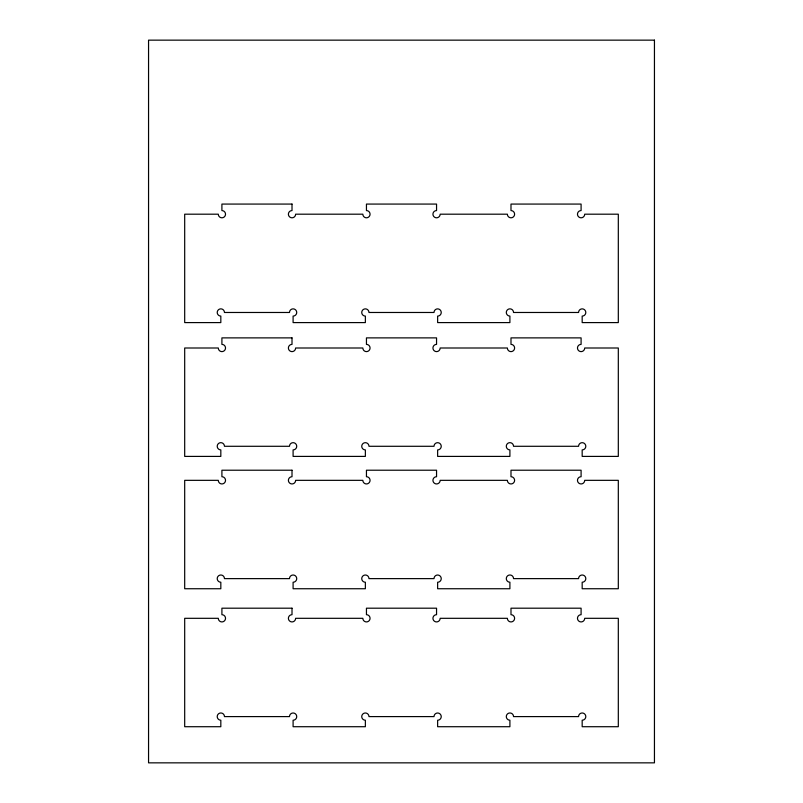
<?xml version="1.0" encoding="UTF-8"?>
<svg xmlns="http://www.w3.org/2000/svg" width="803" height="803" viewBox="0 0 803 803"><rect width="100%" height="100%" fill="white"/><g stroke="black" fill="none" stroke-linecap="round" stroke-linejoin="round"><path stroke-width="1.2" d="M654.445 40.15L148.555 40.15L148.555 762.85L654.445 762.85L654.445 40.15M292.011 204.072L221.909 204.072L221.909 210.577A3.613 3.613 0 0 1 225.523 214.19A3.613 3.613 0 0 1 221.909 217.804A3.613 3.613 0 0 1 218.296 214.19L184.69 214.19L184.69 322.595L220.825 322.595L220.825 316.081A3.613 3.613 0 0 1 217.222 312.457A3.613 3.613 0 0 1 220.835 308.854A3.613 3.613 0 0 1 224.449 312.477L289.492 312.477A3.613 3.613 0 0 1 293.105 308.864A3.613 3.613 0 0 1 296.719 312.487A3.613 3.613 0 0 1 293.095 316.091L293.095 322.595L365.365 322.595L365.365 316.091A3.613 3.613 0 0 1 361.741 312.487A3.613 3.613 0 0 1 365.345 308.864A3.613 3.613 0 0 1 368.968 312.477L434.011 312.477A3.613 3.613 0 0 1 437.635 308.874A3.613 3.613 0 0 1 441.238 312.487A3.613 3.613 0 0 1 437.635 316.101L437.635 322.595L509.905 322.595L509.905 316.071A3.613 3.613 0 0 1 506.302 312.447A3.613 3.613 0 0 1 509.925 308.844A3.613 3.613 0 0 1 513.529 312.477L578.572 312.477A3.613 3.613 0 0 1 582.195 308.864A3.613 3.613 0 0 1 585.799 312.487A3.613 3.613 0 0 1 582.175 316.091L582.175 322.595L618.31 322.595L618.31 214.19L584.704 214.19A3.613 3.613 0 0 1 581.091 217.804A3.613 3.613 0 0 1 577.477 214.19A3.613 3.613 0 0 1 581.091 210.577L581.091 204.072L510.989 204.072L510.989 210.577A3.613 3.613 0 0 1 514.603 214.19A3.613 3.613 0 0 1 510.989 217.804A3.613 3.613 0 0 1 507.376 214.19L440.164 214.19A3.613 3.613 0 0 1 436.551 217.804A3.613 3.613 0 0 1 432.937 214.19A3.613 3.613 0 0 1 436.551 210.577L436.551 204.072L366.449 204.072L366.449 210.577A3.613 3.613 0 0 1 370.063 214.19A3.613 3.613 0 0 1 366.449 217.804A3.613 3.613 0 0 1 362.836 214.19L295.624 214.19A3.613 3.613 0 0 1 292.011 217.804A3.613 3.613 0 0 1 288.397 214.19A3.613 3.613 0 0 1 292.011 210.577L292.011 204.072M292.011 337.882L221.909 337.882L221.909 344.387A3.613 3.613 0 0 1 225.523 348A3.613 3.613 0 0 1 221.909 351.614A3.613 3.613 0 0 1 218.296 348L184.69 348L184.69 456.405L220.825 456.405L220.825 449.891A3.613 3.613 0 0 1 217.222 446.267A3.613 3.613 0 0 1 220.835 442.664A3.613 3.613 0 0 1 224.449 446.287L289.492 446.287A3.613 3.613 0 0 1 293.105 442.674A3.613 3.613 0 0 1 296.719 446.297A3.613 3.613 0 0 1 293.095 449.901L293.095 456.405L365.365 456.405L365.365 449.901A3.613 3.613 0 0 1 361.741 446.287A3.613 3.613 0 0 1 365.345 442.674A3.613 3.613 0 0 1 368.968 446.287L434.011 446.287A3.613 3.613 0 0 1 437.635 442.684A3.613 3.613 0 0 1 441.238 446.297A3.613 3.613 0 0 1 437.635 449.911L437.635 456.405L509.905 456.405L509.905 449.881A3.613 3.613 0 0 1 506.302 446.257A3.613 3.613 0 0 1 509.925 442.654A3.613 3.613 0 0 1 513.529 446.287L578.572 446.287A3.613 3.613 0 0 1 582.195 442.674A3.613 3.613 0 0 1 585.799 446.297A3.613 3.613 0 0 1 582.175 449.901L582.175 456.405L618.31 456.405L618.31 348L584.704 348A3.613 3.613 0 0 1 581.091 351.614A3.613 3.613 0 0 1 577.477 348A3.613 3.613 0 0 1 581.091 344.387L581.091 337.882L510.989 337.882L510.989 344.387A3.613 3.613 0 0 1 514.603 348A3.613 3.613 0 0 1 510.989 351.614A3.613 3.613 0 0 1 507.376 348L440.164 348A3.613 3.613 0 0 1 436.551 351.614A3.613 3.613 0 0 1 432.937 348A3.613 3.613 0 0 1 436.551 344.387L436.551 337.882L366.449 337.882L366.449 344.387A3.613 3.613 0 0 1 370.063 348A3.613 3.613 0 0 1 366.449 351.614A3.613 3.613 0 0 1 362.836 348L295.624 348A3.613 3.613 0 0 1 292.011 351.614A3.613 3.613 0 0 1 288.397 348A3.613 3.613 0 0 1 292.011 344.387L292.011 337.882M292.011 470.217L221.909 470.217L221.909 476.721A3.613 3.613 0 0 1 225.523 480.335A3.613 3.613 0 0 1 221.909 483.948A3.613 3.613 0 0 1 218.296 480.335L184.69 480.335L184.69 588.74L220.825 588.74L220.825 582.225A3.613 3.613 0 0 1 217.222 578.602A3.613 3.613 0 0 1 220.835 574.998A3.613 3.613 0 0 1 224.449 578.622L289.492 578.622A3.613 3.613 0 0 1 293.105 575.008A3.613 3.613 0 0 1 296.719 578.632A3.613 3.613 0 0 1 293.095 582.235L293.095 588.74L365.365 588.74L365.365 582.235A3.613 3.613 0 0 1 361.741 578.632A3.613 3.613 0 0 1 365.345 575.008A3.613 3.613 0 0 1 368.968 578.622L434.011 578.622A3.613 3.613 0 0 1 437.635 575.018A3.613 3.613 0 0 1 441.238 578.632A3.613 3.613 0 0 1 437.635 582.245L437.635 588.74L509.905 588.74L509.905 582.215A3.613 3.613 0 0 1 506.302 578.592A3.613 3.613 0 0 1 509.925 574.988A3.613 3.613 0 0 1 513.529 578.622L578.572 578.622A3.613 3.613 0 0 1 582.195 575.008A3.613 3.613 0 0 1 585.799 578.632A3.613 3.613 0 0 1 582.175 582.235L582.175 588.74L618.31 588.74L618.31 480.335L584.704 480.335A3.613 3.613 0 0 1 581.091 483.948A3.613 3.613 0 0 1 577.477 480.335A3.613 3.613 0 0 1 581.091 476.721L581.091 470.217L510.989 470.217L510.989 476.721A3.613 3.613 0 0 1 514.603 480.335A3.613 3.613 0 0 1 510.989 483.948A3.613 3.613 0 0 1 507.376 480.335L440.164 480.335A3.613 3.613 0 0 1 436.551 483.948A3.613 3.613 0 0 1 432.937 480.335A3.613 3.613 0 0 1 436.551 476.721L436.551 470.217L366.449 470.217L366.449 476.721A3.613 3.613 0 0 1 370.063 480.335A3.613 3.613 0 0 1 366.449 483.948A3.613 3.613 0 0 1 362.836 480.335L295.624 480.335A3.613 3.613 0 0 1 292.011 483.948A3.613 3.613 0 0 1 288.397 480.335A3.613 3.613 0 0 1 292.011 476.721L292.011 470.217M292.011 608.192L221.909 608.192L221.909 614.696A3.613 3.613 0 0 1 225.523 618.31A3.613 3.613 0 0 1 221.909 621.923A3.613 3.613 0 0 1 218.296 618.31L184.69 618.31L184.69 726.715L220.825 726.715L220.825 720.201A3.613 3.613 0 0 1 217.222 716.577A3.613 3.613 0 0 1 220.835 712.974A3.613 3.613 0 0 1 224.449 716.597L289.492 716.597A3.613 3.613 0 0 1 293.105 712.994A3.613 3.613 0 0 1 296.719 716.607A3.613 3.613 0 0 1 293.095 720.221L293.095 726.715L365.365 726.715L365.365 720.211A3.613 3.613 0 0 1 361.741 716.607A3.613 3.613 0 0 1 365.345 712.984A3.613 3.613 0 0 1 368.968 716.597L434.011 716.597A3.613 3.613 0 0 1 437.635 713.004A3.613 3.613 0 0 1 441.238 716.607A3.613 3.613 0 0 1 437.635 720.231L437.635 726.715L509.905 726.715L509.905 720.201A3.613 3.613 0 0 1 506.302 716.567A3.613 3.613 0 0 1 509.925 712.974A3.613 3.613 0 0 1 513.529 716.597L578.572 716.597A3.613 3.613 0 0 1 582.195 712.984A3.613 3.613 0 0 1 585.799 716.607A3.613 3.613 0 0 1 582.175 720.211L582.175 726.715L618.31 726.715L618.31 618.31L584.704 618.31A3.613 3.613 0 0 1 581.091 621.923A3.613 3.613 0 0 1 577.477 618.31A3.613 3.613 0 0 1 581.091 614.696L581.091 608.192L510.989 608.192L510.989 614.696A3.613 3.613 0 0 1 514.603 618.31A3.613 3.613 0 0 1 510.989 621.923A3.613 3.613 0 0 1 507.376 618.31L440.164 618.31A3.613 3.613 0 0 1 436.551 621.923A3.613 3.613 0 0 1 432.937 618.31A3.613 3.613 0 0 1 436.551 614.696L436.551 608.192L366.449 608.192L366.449 614.696A3.613 3.613 0 0 1 370.063 618.31A3.613 3.613 0 0 1 366.449 621.923A3.613 3.613 0 0 1 362.836 618.31L295.624 618.31A3.613 3.613 0 0 1 292.011 621.923A3.613 3.613 0 0 1 288.397 618.31A3.613 3.613 0 0 1 292.011 614.696L292.011 608.192"/></g></svg>
